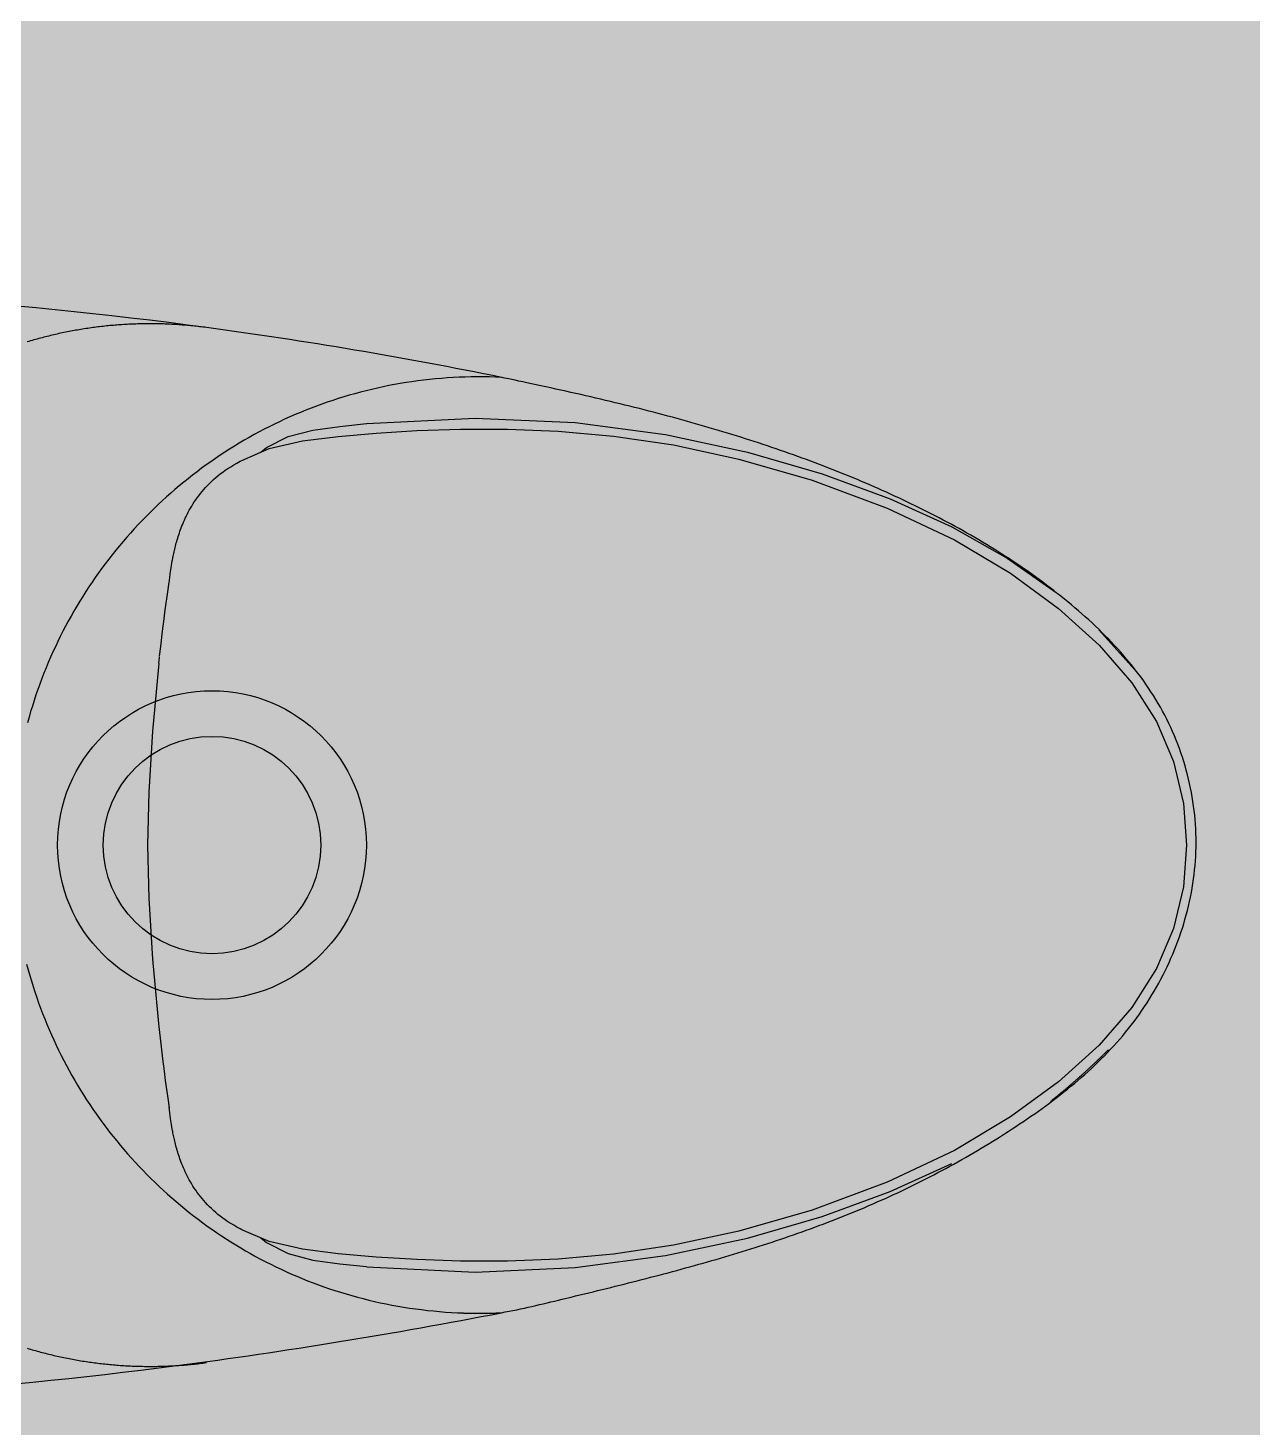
# Model space of a CAD drawing. Extents: x -523 to 13143, y -735 to 8898.
# Drawn here: x 443 to 992, y 1114 to 1742 of the extents above; entities that cross this region are included whole.
import ezdxf

# ---------------------------------------------------------------- set-up
doc = ezdxf.new("R2010")
doc.units = 0
doc.layers.get('0').update_dxf_attribs({"color": 231, "linetype": 'CONTINUOUS'})
doc.layers.add('A-EQPM', color=127, linetype='CONTINUOUS')
doc.layers.add('A-PATT', color=252, linetype='CONTINUOUS')

# ---------------------------------------------------------------- blocks, each defined once
blk = doc.blocks.new('S1_BONCAU_I1')
blk.add_line((-96.52, 692.81), (-78.58, 708.95))
at = {"flags": 128}
for points in [[(-117.67, 275.72), (-119.96, 276.03), (-121.45, 276.23), (-122.67, 276.41), (-123.53, 276.54), (-124.44, 276.68), (-125.39, 276.84), (-126.39, 277.01), (-127.43, 277.19), (-127.96, 277.29), (-128.51, 277.39), (-129.07, 277.5), (-129.65, 277.62), (-130.23, 277.74), (-130.84, 277.87), (-131.46, 278), (-132.1, 278.14), (-132.76, 278.3), (-133.42, 278.46), (-134.1, 278.63), (-134.8, 278.81), (-135.5, 278.99), (-136.22, 279.19), (-136.95, 279.4), (-137.69, 279.62), (-138.43, 279.85), (-139.2, 280.1), (-139.96, 280.35), (-140.74, 280.62), (-141.53, 280.91), (-142.33, 281.21), (-143.15, 281.53), (-143.98, 281.86), (-144.82, 282.22), (-145.69, 282.59), (-146.56, 282.99), (-147.45, 283.42), (-148.35, 283.86), (-149.26, 284.33), (-150.18, 284.83), (-151.1, 285.35), (-152.03, 285.9), (-152.96, 286.47), (-153.9, 287.07), (-154.83, 287.7), (-155.77, 288.36), (-156.7, 289.05), (-157.63, 289.77), (-158.56, 290.52), (-159.48, 291.3), (-160.4, 292.11), (-161.3, 292.95), (-162.2, 293.83), (-163.08, 294.73), (-163.95, 295.67), (-164.81, 296.65), (-165.65, 297.66), (-166.48, 298.71), (-167.31, 299.8), (-168.12, 300.94), (-168.92, 302.14), (-169.71, 303.39), (-170.51, 304.72), (-171.31, 306.09), (-172.14, 307.57), (-172.57, 308.36), (-177.82, 320.69), (-181.26, 335.56), (-183.29, 351.58), (-184.77, 368.68), (-185.93, 386.94), (-186.6, 406.51), (-186.6, 427.57), (-185.67, 450.32), (-183.44, 475.06), (-179.46, 501.97), (-173.16, 531.36), (-163.72, 564.2), (-151.18, 597.86), (-136.93, 627.98), (-121.92, 653.22), (-106.12, 674.74), (-89.73, 692.89), (-72.81, 707.57), (-55.41, 718.65), (-37.43, 726.29), (-18.71, 730.73), (0, 732.12), (18.71, 730.73), (37.43, 726.29), (55.41, 718.65), (72.81, 707.57), (89.73, 692.89), (106.12, 674.74), (121.92, 653.22), (136.93, 627.98), (151.18, 597.86), (163.72, 564.2), (173.16, 531.36), (179.46, 501.97), (183.44, 475.06), (185.67, 450.32), (186.59, 427.57), (186.59, 406.51), (185.92, 386.94), (184.77, 368.68), (183.29, 351.58), (181.26, 335.56), (177.82, 320.69), (172.57, 308.36), (172.13, 307.57), (171.31, 306.09), (170.51, 304.72), (169.71, 303.39), (168.92, 302.14), (168.12, 300.94), (167.3, 299.8), (166.48, 298.71), (165.65, 297.66), (164.81, 296.65), (163.95, 295.67), (163.08, 294.73), (162.2, 293.83), (161.3, 292.95), (160.39, 292.11), (159.48, 291.3), (158.56, 290.52), (157.63, 289.77), (156.7, 289.05), (155.76, 288.36), (154.83, 287.7), (153.89, 287.07), (152.96, 286.47), (152.03, 285.9), (151.1, 285.35), (150.18, 284.83), (149.26, 284.33), (148.35, 283.86), (147.45, 283.42), (146.56, 282.99), (145.68, 282.59), (144.82, 282.22), (143.98, 281.86), (143.15, 281.53), (142.33, 281.21), (141.53, 280.91), (140.74, 280.62), (139.96, 280.35), (139.19, 280.1), (138.43, 279.85), (137.68, 279.62), (136.94, 279.4), (136.22, 279.19), (135.5, 278.99), (134.79, 278.81), (134.1, 278.63), (133.42, 278.46), (132.75, 278.3), (132.1, 278.14), (131.46, 278), (130.84, 277.87), (130.23, 277.74), (129.65, 277.62), (129.07, 277.5), (128.51, 277.39), (127.96, 277.29), (127.43, 277.19), (126.39, 277.01), (125.39, 276.84), (124.44, 276.68), (123.53, 276.54), (122.67, 276.41), (121.45, 276.23), (119.96, 276.03), (117.67, 275.72)], [(-189.1, 364.5), (-191.5, 413.02), (-189.52, 457.82), (-184.15, 498.37), (-176.28, 535.2), (-166.53, 568.68), (-155.35, 599.16), (-142.78, 626.8), (-128.76, 651.65), (-113.29, 673.66)], [(189.1, 364.5), (191.5, 413.02), (189.51, 457.82), (184.15, 498.37), (176.28, 535.2), (166.53, 568.68), (155.35, 599.16), (142.78, 626.8)], [(-176.23, 316.97), (-178.33, 319.49), (-183.25, 329.16), (-186.14, 340.27), (-187.82, 352.35), (-189.08, 364.25)], [(176.23, 316.97), (178.33, 319.49), (183.25, 329.16), (186.14, 340.27), (187.82, 352.35), (189.08, 364.25)], [(-84.81, 271.51), (-89.08, 272.01), (-95.88, 272.82), (-101.46, 273.51), (-105.57, 274.04), (-110.49, 274.7), (-113.52, 275.12), (-117.91, 275.75)], [(-81.67, 271.22), (-82.82, 271.33), (-83.92, 271.43), (-84.44, 271.47)], [(-81.5, 271.2), (-80, 271.04), (-51.14, 268.25), (-23.79, 266.61), (0, 266.12), (23.78, 266.61), (51.13, 268.25), (80, 271.04), (81.5, 271.2), (89.08, 272.01), (95.88, 272.82), (101.46, 273.51), (105.57, 274.04), (110.49, 274.7), (113.52, 275.12), (117.91, 275.75)]]:
    blk.add_lwpolyline(points, dxfattribs=at)
for points in [[(203.66, 452.06, 0), (203.18, 454.05, 0), (202.71, 456.04, 0), (202.23, 458.03, 0), (201.76, 460.01, 0), (201.28, 462, 0), (200.8, 463.98, 0), (200.32, 465.97, 0), (199.83, 467.95, 0), (199.35, 469.93, 0), (198.86, 471.92, 0), (198.37, 473.9, 0), (197.88, 475.88, 0), (197.39, 477.86, 0), (196.9, 479.84, 0), (196.4, 481.81, 0), (195.9, 483.79, 0), (195.4, 485.77, 0), (194.9, 487.74, 0), (194.39, 489.72, 0), (193.88, 491.69, 0), (193.37, 493.66, 0), (192.85, 495.63, 0), (192.33, 497.6, 0), (191.81, 499.56, 0), (191.28, 501.53, 0), (190.75, 503.5, 0), (190.22, 505.46, 0), (189.69, 507.42, 0), (189.15, 509.38, 0), (188.6, 511.34, 0), (188.05, 513.29, 0), (187.5, 515.25, 0), (186.95, 517.2, 0), (186.39, 519.15, 0), (185.82, 521.1, 0), (185.25, 523.05, 0), (184.68, 524.99, 0), (184.1, 526.94, 0), (183.52, 528.88, 0), (182.93, 530.82, 0), (182.34, 532.75, 0), (181.74, 534.69, 0), (181.13, 536.62, 0), (180.53, 538.55, 0), (179.91, 540.48, 0), (179.29, 542.41, 0), (178.67, 544.33, 0), (178.04, 546.25, 0), (177.4, 548.17, 0), (176.76, 550.09, 0), (176.11, 552, 0), (175.45, 553.91, 0), (174.79, 555.82, 0), (174.12, 557.73, 0), (173.45, 559.63, 0), (172.77, 561.53, 0), (172.08, 563.43, 0), (171.39, 565.32, 0), (170.69, 567.21, 0), (169.98, 569.1, 0), (169.26, 570.99, 0), (168.54, 572.87, 0), (167.81, 574.75, 0), (167.07, 576.63, 0), (166.33, 578.5, 0), (165.58, 580.37, 0), (164.82, 582.24, 0), (164.05, 584.1, 0), (163.27, 585.96, 0), (162.49, 587.82, 0), (161.7, 589.67, 0), (160.9, 591.52, 0), (160.09, 593.37, 0), (159.27, 595.21, 0), (158.45, 597.05, 0), (157.61, 598.88, 0), (156.77, 600.72, 0), (155.92, 602.54, 0), (155.06, 604.37, 0), (154.19, 606.19, 0), (153.31, 608.01, 0), (152.42, 609.82, 0), (151.53, 611.63, 0), (150.62, 613.43, 0), (149.71, 615.23, 0), (148.78, 617.03, 0), (147.85, 618.82, 0), (146.91, 620.61, 0), (145.96, 622.4, 0), (145, 624.18, 0), (144.03, 625.96, 0), (143.05, 627.73, 0), (142.07, 629.5, 0), (141.07, 631.27, 0), (140.07, 633.03, 0), (139.05, 634.78, 0), (138.03, 636.54, 0), (137, 638.29, 0), (135.96, 640.03, 0), (134.92, 641.77, 0), (133.86, 643.51, 0), (132.79, 645.24, 0), (131.72, 646.97, 0), (130.64, 648.7, 0), (129.55, 650.42, 0), (128.45, 652.13, 0), (127.34, 653.84, 0), (126.22, 655.55, 0), (125.1, 657.25, 0), (123.96, 658.95, 0), (122.81, 660.64, 0), (121.66, 662.32, 0), (120.49, 664, 0), (119.31, 665.66, 0), (118.12, 667.32, 0), (116.92, 668.98, 0), (115.71, 670.62, 0), (114.49, 672.25, 0), (113.25, 673.87, 0), (112, 675.48, 0), (110.74, 677.09, 0), (109.47, 678.67, 0), (108.18, 680.25, 0), (106.88, 681.82, 0), (105.56, 683.37, 0), (104.23, 684.91, 0), (102.89, 686.43, 0), (101.53, 687.94, 0), (100.15, 689.44, 0), (98.76, 690.92, 0), (97.35, 692.38, 0), (95.93, 693.83, 0), (94.49, 695.26, 0), (93.03, 696.67, 0), (91.56, 698.07, 0), (90.07, 699.45, 0), (88.56, 700.81, 0), (87.03, 702.15, 0), (85.49, 703.47, 0), (83.93, 704.77, 0), (82.34, 706.05, 0), (80.74, 707.31, 0), (79.12, 708.54, 0), (77.48, 709.76, 0), (75.82, 710.95, 0), (74.14, 712.12, 0), (72.44, 713.27, 0), (70.73, 714.39, 0), (68.99, 715.49, 0), (67.24, 716.57, 0), (65.47, 717.62, 0), (63.69, 718.64, 0), (61.89, 719.64, 0), (60.07, 720.62, 0), (58.24, 721.57, 0), (56.4, 722.49, 0), (54.54, 723.39, 0), (52.67, 724.26, 0), (50.78, 725.1, 0), (48.89, 725.92, 0), (46.98, 726.71, 0), (45.06, 727.47, 0), (43.13, 728.2, 0), (41.19, 728.9, 0), (39.23, 729.57, 0), (37.27, 730.22, 0), (35.3, 730.83, 0), (33.32, 731.41, 0), (31.34, 731.97, 0), (29.34, 732.49, 0), (27.34, 732.98, 0), (25.33, 733.44, 0), (23.32, 733.87, 0), (21.3, 734.26, 0), (19.27, 734.63, 0), (17.24, 734.96, 0), (15.21, 735.26, 0), (13.17, 735.52, 0), (11.13, 735.75, 0), (9.09, 735.95, 0), (7.04, 736.11, 0), (4.99, 736.23, 0), (2.94, 736.32, 0), (0.89, 736.38, 0), (-1.16, 736.4, 0), (-3.21, 736.38, 0), (-5.26, 736.33, 0), (-7.31, 736.24, 0), (-9.36, 736.12, 0), (-11.4, 735.96, 0), (-13.44, 735.77, 0), (-15.48, 735.54, 0), (-17.51, 735.28, 0), (-19.54, 734.99, 0), (-21.57, 734.66, 0), (-23.58, 734.29, 0), (-25.6, 733.9, 0), (-27.6, 733.47, 0), (-29.6, 733.01, 0), (-31.58, 732.51, 0), (-33.56, 731.99, 0), (-35.53, 731.43, 0), (-37.49, 730.84, 0), (-39.44, 730.22, 0), (-41.38, 729.56, 0), (-43.31, 728.88, 0), (-45.22, 728.16, 0), (-47.12, 727.42, 0), (-49.01, 726.64, 0), (-50.88, 725.83, 0), (-52.74, 725, 0), (-54.59, 724.13, 0), (-56.42, 723.24, 0), (-58.23, 722.31, 0), (-60.02, 721.36, 0), (-61.8, 720.37, 0), (-63.56, 719.36, 0), (-65.3, 718.32, 0), (-67.03, 717.26, 0), (-68.74, 716.16, 0), (-70.43, 715.05, 0), (-72.11, 713.9, 0), (-73.77, 712.74, 0), (-75.41, 711.55, 0), (-77.04, 710.33, 0), (-78.65, 709.1, 0), (-80.25, 707.84, 0), (-81.83, 706.56, 0), (-83.39, 705.25, 0), (-84.94, 703.93, 0), (-86.47, 702.59, 0), (-87.99, 701.23, 0), (-89.5, 699.85, 0), (-90.99, 698.46, 0), (-92.46, 697.04, 0), (-93.92, 695.61, 0), (-95.37, 694.16, 0), (-96.8, 692.7, 0), (-98.22, 691.22, 0), (-99.62, 689.73, 0), (-101.01, 688.22, 0), (-102.38, 686.7, 0), (-103.75, 685.17, 0), (-105.09, 683.63, 0), (-106.43, 682.07, 0), (-107.75, 680.51, 0), (-109.06, 678.93, 0), (-110.36, 677.35, 0), (-111.64, 675.75, 0), (-112.91, 674.15, 0), (-114.17, 672.54, 0), (-115.42, 670.92, 0), (-116.65, 669.29, 0), (-117.87, 667.66, 0), (-119.08, 666.02, 0), (-120.28, 664.37, 0), (-121.47, 662.72, 0), (-122.64, 661.05, 0), (-123.8, 659.39, 0), (-124.95, 657.71, 0), (-126.09, 656.03, 0), (-127.22, 654.34, 0), (-128.34, 652.65, 0), (-129.45, 650.95, 0), (-130.55, 649.24, 0), (-131.63, 647.52, 0), (-132.71, 645.81, 0), (-133.77, 644.08, 0), (-134.83, 642.35, 0), (-135.87, 640.61, 0), (-136.91, 638.87, 0), (-137.93, 637.12, 0), (-138.95, 635.37, 0), (-139.96, 633.61, 0), (-140.95, 631.85, 0), (-141.94, 630.08, 0), (-142.91, 628.3, 0), (-143.88, 626.53, 0), (-144.84, 624.74, 0), (-145.79, 622.96, 0), (-146.74, 621.16, 0), (-147.67, 619.37, 0), (-148.59, 617.56, 0), (-149.51, 615.76, 0), (-150.42, 613.95, 0), (-151.32, 612.13, 0), (-152.21, 610.32, 0), (-153.09, 608.49, 0), (-153.97, 606.67, 0), (-154.84, 604.84, 0), (-155.7, 603.01, 0), (-156.55, 601.17, 0), (-157.4, 599.33, 0), (-158.24, 597.49, 0), (-159.07, 595.64, 0), (-159.89, 593.79, 0), (-160.71, 591.93, 0), (-161.52, 590.08, 0), (-162.32, 588.21, 0), (-163.12, 586.35, 0), (-163.91, 584.47, 0), (-164.69, 582.6, 0), (-165.47, 580.72, 0), (-166.24, 578.84, 0), (-167, 576.95, 0), (-167.75, 575.06, 0), (-168.51, 573.16, 0), (-169.25, 571.26, 0), (-169.99, 569.35, 0), (-170.72, 567.44, 0), (-171.44, 565.53, 0), (-172.16, 563.61, 0), (-172.88, 561.69, 0), (-173.58, 559.76, 0), (-174.29, 557.82, 0), (-174.98, 555.88, 0), (-175.67, 553.94, 0), (-176.36, 551.99, 0), (-177.04, 550.04, 0), (-177.71, 548.08, 0), (-178.38, 546.12, 0), (-179.04, 544.15, 0), (-179.7, 542.17, 0), (-180.35, 540.19, 0), (-181, 538.21, 0), (-181.64, 536.22, 0), (-182.28, 534.22, 0), (-182.91, 532.22, 0), (-183.54, 530.21, 0), (-184.16, 528.2, 0), (-184.78, 526.18, 0), (-185.4, 524.16, 0), (-186.01, 522.13, 0), (-186.61, 520.09, 0), (-187.21, 518.05, 0), (-187.81, 516, 0), (-188.4, 513.95, 0), (-188.99, 511.89, 0), (-189.57, 509.82, 0), (-190.15, 507.75, 0), (-190.73, 505.67, 0), (-191.3, 503.59, 0), (-191.87, 501.5, 0), (-192.44, 499.4, 0), (-193, 497.3, 0), (-193.55, 495.18, 0), (-194.11, 493.07, 0), (-194.66, 490.94, 0), (-195.21, 488.81, 0), (-195.75, 486.68, 0), (-196.29, 484.53, 0), (-196.83, 482.38, 0), (-197.36, 480.22, 0), (-197.89, 478.06, 0), (-198.42, 475.88, 0), (-198.95, 473.71, 0), (-199.47, 471.52, 0), (-199.99, 469.33, 0), (-200.51, 467.13, 0), (-201.02, 464.92, 0), (-201.53, 462.7, 0), (-202.04, 460.48, 0), (-202.55, 458.25, 0), (-203.06, 456.01, 0), (-203.56, 453.77, 0), (-204.06, 451.52, 0), (-204.56, 449.25, 0), (-205.06, 446.99, 0), (-205.54, 444.75, 0), (-206.02, 442.54, 0), (-206.49, 440.38, 0), (-206.94, 438.28, 0), (-207.36, 436.28, 0), (-207.77, 434.38, 0), (-208.14, 432.61, 0), (-208.49, 430.98, 0), (-208.8, 429.5, 0), (-209.07, 428.2, 0), (-209.3, 427.1, 0), (-209.49, 426.22, 0), (-209.62, 425.56, 0), (-209.71, 425.15, 0), (-209.74, 425.01, 0)], [(115.01, 671.05, 0), (114.84, 671.27, 0), (114.67, 671.49, 0), (114.5, 671.7, 0), (114.33, 671.91, 0), (114.15, 672.13, 0), (113.98, 672.34, 0), (113.81, 672.56, 0), (113.64, 672.77, 0), (113.46, 672.99, 0), (113.29, 673.2, 0), (113.12, 673.41, 0), (112.94, 673.63, 0), (112.77, 673.84, 0), (112.6, 674.05, 0), (112.42, 674.27, 0), (112.25, 674.48, 0), (112.08, 674.69, 0), (111.9, 674.91, 0), (111.73, 675.12, 0), (111.55, 675.33, 0), (111.38, 675.54, 0), (111.2, 675.75, 0), (111.03, 675.97, 0), (110.85, 676.18, 0), (110.68, 676.39, 0), (110.5, 676.6, 0), (110.32, 676.81, 0), (110.15, 677.02, 0), (109.97, 677.23, 0), (109.8, 677.45, 0), (109.62, 677.65, 0), (109.44, 677.87, 0), (109.26, 678.08, 0), (109.09, 678.29, 0), (108.91, 678.5, 0), (108.73, 678.71, 0), (108.55, 678.91, 0), (108.37, 679.12, 0), (108.2, 679.33, 0), (108.02, 679.54, 0), (107.84, 679.75, 0), (107.66, 679.96, 0), (107.48, 680.17, 0), (107.3, 680.38, 0), (107.12, 680.59, 0), (106.94, 680.79, 0), (106.76, 681, 0), (106.58, 681.21, 0), (106.4, 681.42, 0), (106.22, 681.62, 0), (106.04, 681.83, 0), (105.86, 682.04, 0), (105.68, 682.25, 0), (105.5, 682.45, 0), (105.32, 682.66, 0), (105.13, 682.87, 0), (104.95, 683.07, 0), (104.77, 683.28, 0), (104.59, 683.48, 0), (104.41, 683.69, 0), (104.22, 683.89, 0), (104.04, 684.1, 0), (103.86, 684.3, 0), (103.67, 684.51, 0), (103.49, 684.72, 0), (103.31, 684.92, 0), (103.12, 685.12, 0), (102.94, 685.33, 0), (102.76, 685.53, 0), (102.57, 685.74, 0), (102.39, 685.94, 0), (102.2, 686.14, 0), (102.02, 686.35, 0), (101.83, 686.55, 0), (101.65, 686.75, 0), (101.46, 686.96, 0), (101.28, 687.16, 0), (101.09, 687.36, 0), (100.91, 687.57, 0), (100.72, 687.77, 0), (100.53, 687.97, 0), (100.35, 688.17, 0), (100.16, 688.37, 0), (99.97, 688.58, 0), (99.79, 688.78, 0), (99.6, 688.98, 0), (99.41, 689.18, 0), (99.22, 689.38, 0), (99.04, 689.58, 0), (98.85, 689.78, 0), (98.66, 689.98, 0), (98.47, 690.18, 0), (98.28, 690.38, 0), (98.09, 690.58, 0), (97.9, 690.78, 0), (97.72, 690.98, 0), (97.53, 691.18, 0), (97.34, 691.38, 0), (97.15, 691.58, 0), (96.96, 691.78, 0), (96.77, 691.98, 0), (96.58, 692.18, 0), (96.39, 692.38, 0), (96.2, 692.57, 0), (96.01, 692.77, 0), (95.81, 692.97, 0), (95.62, 693.17, 0), (95.43, 693.37, 0), (95.24, 693.56, 0), (95.05, 693.76, 0), (94.86, 693.96, 0), (94.67, 694.15, 0), (94.47, 694.35, 0), (94.28, 694.55, 0), (94.09, 694.74, 0), (93.9, 694.94, 0), (93.7, 695.13, 0), (93.51, 695.33, 0), (93.32, 695.53, 0), (93.12, 695.72, 0), (92.93, 695.92, 0), (92.74, 696.11, 0), (92.54, 696.31, 0), (92.35, 696.5, 0), (92.15, 696.7, 0), (91.96, 696.89, 0), (91.76, 697.09, 0)], [(-209.77, 424.86, 0), (-209.88, 422.13, 0), (-209.96, 419.4, 0), (-210, 416.68, 0), (-210, 413.97, 0), (-209.97, 411.26, 0), (-209.91, 408.56, 0), (-209.81, 405.88, 0), (-209.68, 403.19, 0), (-209.52, 400.52, 0), (-209.32, 397.86, 0), (-209.09, 395.2, 0), (-208.83, 392.55, 0), (-208.53, 389.91, 0), (-208.2, 387.29, 0), (-207.84, 384.67, 0), (-207.44, 382.06, 0), (-207.01, 379.46, 0), (-206.56, 376.87, 0), (-206.07, 374.29, 0), (-205.54, 371.72, 0), (-204.99, 369.17, 0), (-204.41, 366.62, 0), (-203.79, 364.09, 0), (-203.15, 361.56, 0), (-202.47, 359.05, 0), (-201.76, 356.56, 0), (-201.03, 354.07, 0), (-200.26, 351.6, 0), (-199.46, 349.13, 0), (-198.64, 346.69, 0), (-197.78, 344.25, 0), (-196.9, 341.83, 0), (-195.98, 339.42, 0), (-195.04, 337.03, 0), (-194.07, 334.65, 0), (-193.07, 332.28, 0), (-192.04, 329.93, 0), (-190.99, 327.59, 0), (-189.91, 325.27, 0), (-188.8, 322.96, 0), (-187.66, 320.67, 0), (-186.5, 318.39, 0), (-185.31, 316.13, 0), (-184.09, 313.89, 0), (-182.84, 311.66, 0), (-181.57, 309.45, 0), (-180.28, 307.25, 0), (-178.96, 305.08, 0), (-177.61, 302.92, 0), (-176.23, 300.77, 0), (-174.83, 298.65, 0), (-173.41, 296.54, 0), (-171.96, 294.45, 0), (-170.49, 292.38, 0), (-168.99, 290.32, 0), (-167.47, 288.29, 0), (-165.92, 286.27, 0), (-164.35, 284.27, 0), (-162.76, 282.3, 0), (-161.14, 280.34, 0), (-159.5, 278.4, 0), (-157.84, 276.48, 0), (-156.15, 274.58, 0), (-154.44, 272.71, 0), (-152.71, 270.85, 0), (-150.96, 269.01, 0), (-149.18, 267.2, 0), (-147.38, 265.4, 0), (-145.56, 263.63, 0), (-143.72, 261.88, 0), (-141.86, 260.15, 0), (-139.98, 258.45, 0), (-138.07, 256.76, 0), (-136.15, 255.1, 0), (-134.2, 253.46, 0), (-132.24, 251.85, 0), (-130.25, 250.26, 0), (-128.25, 248.69, 0), (-126.22, 247.14, 0), (-124.18, 245.62, 0), (-122.11, 244.13, 0), (-120.03, 242.65, 0), (-117.93, 241.21, 0), (-115.81, 239.78, 0), (-113.67, 238.38, 0), (-111.51, 237.01, 0), (-109.34, 235.67, 0), (-107.14, 234.34, 0), (-104.94, 233.05, 0), (-102.71, 231.78, 0), (-100.46, 230.54, 0), (-98.2, 229.32, 0), (-95.92, 228.13, 0), (-93.63, 226.97, 0), (-91.31, 225.84, 0), (-88.99, 224.73, 0), (-86.64, 223.65, 0), (-84.28, 222.6, 0), (-81.91, 221.57, 0), (-79.51, 220.58, 0), (-77.11, 219.61, 0), (-74.69, 218.67, 0), (-72.25, 217.76, 0), (-69.8, 216.88, 0), (-67.33, 216.03, 0), (-64.85, 215.21, 0), (-62.36, 214.42, 0), (-59.85, 213.66, 0), (-57.33, 212.93, 0), (-54.8, 212.23, 0)], [(209.77, 405.15, 0), (209.78, 405.3, 0), (209.78, 405.46, 0), (209.79, 405.61, 0), (209.8, 405.77, 0), (209.8, 405.92, 0), (209.81, 406.08, 0), (209.82, 406.23, 0), (209.82, 406.39, 0), (209.83, 406.54, 0), (209.84, 406.7, 0), (209.84, 406.85, 0), (209.85, 407.01, 0), (209.85, 407.16, 0), (209.86, 407.32, 0), (209.86, 407.47, 0), (209.87, 407.63, 0), (209.88, 407.78, 0), (209.88, 407.94, 0), (209.88, 408.1, 0), (209.89, 408.25, 0), (209.9, 408.4, 0), (209.9, 408.56, 0), (209.91, 408.71, 0), (209.91, 408.87, 0), (209.91, 409.03, 0), (209.92, 409.18, 0), (209.92, 409.34, 0), (209.93, 409.49, 0), (209.93, 409.65, 0), (209.93, 409.8, 0), (209.94, 409.96, 0), (209.94, 410.11, 0), (209.94, 410.27, 0), (209.95, 410.42, 0), (209.95, 410.58, 0), (209.96, 410.73, 0), (209.96, 410.89, 0), (209.96, 411.04, 0), (209.96, 411.2, 0), (209.97, 411.35, 0), (209.97, 411.51, 0), (209.97, 411.66, 0), (209.97, 411.82, 0), (209.98, 411.98, 0), (209.98, 412.13, 0), (209.98, 412.29, 0), (209.98, 412.44, 0), (209.99, 412.6, 0), (209.99, 412.75, 0), (209.99, 412.91, 0), (209.99, 413.06, 0), (209.99, 413.22, 0), (209.99, 413.37, 0), (209.99, 413.53, 0), (209.99, 413.68, 0), (210, 413.84, 0), (210, 413.99, 0), (210, 414.15, 0), (210, 414.3, 0), (210, 414.46, 0), (210, 414.61, 0), (210, 414.77, 0), (210, 414.93, 0), (210, 415.08, 0), (210, 415.24, 0), (210, 415.39, 0), (210, 415.55, 0), (210, 415.7, 0), (210, 415.86, 0), (210, 416.01, 0), (210, 416.17, 0), (209.99, 416.32, 0), (209.99, 416.48, 0), (209.99, 416.63, 0), (209.99, 416.79, 0), (209.99, 416.94, 0), (209.99, 417.1, 0), (209.99, 417.25, 0), (209.99, 417.41, 0), (209.98, 417.56, 0), (209.98, 417.72, 0), (209.98, 417.88, 0), (209.98, 418.03, 0), (209.97, 418.19, 0), (209.97, 418.34, 0), (209.97, 418.5, 0), (209.97, 418.65, 0), (209.96, 418.81, 0), (209.96, 418.96, 0), (209.96, 419.12, 0), (209.96, 419.27, 0), (209.95, 419.43, 0), (209.95, 419.58, 0), (209.94, 419.74, 0), (209.94, 419.89, 0), (209.94, 420.05, 0), (209.93, 420.2, 0), (209.93, 420.36, 0), (209.93, 420.51, 0), (209.92, 420.67, 0), (209.92, 420.82, 0), (209.91, 420.98, 0), (209.91, 421.13, 0), (209.91, 421.29, 0), (209.9, 421.44, 0), (209.9, 421.6, 0), (209.89, 421.76, 0), (209.88, 421.91, 0), (209.88, 422.07, 0), (209.88, 422.22, 0), (209.87, 422.38, 0), (209.86, 422.53, 0), (209.86, 422.69, 0), (209.85, 422.84, 0), (209.85, 423, 0), (209.84, 423.15, 0), (209.84, 423.31, 0), (209.83, 423.46, 0), (209.82, 423.62, 0), (209.82, 423.77, 0), (209.81, 423.93, 0), (209.8, 424.08, 0), (209.8, 424.24, 0), (209.79, 424.39, 0), (209.78, 424.55, 0), (209.78, 424.7, 0), (209.77, 424.86, 0)], [(53.44, 211.86, 0), (55.95, 212.53, 0), (58.45, 213.24, 0), (60.93, 213.98, 0), (63.41, 214.75, 0), (65.87, 215.54, 0), (68.32, 216.37, 0), (70.75, 217.22, 0), (73.17, 218.11, 0), (75.58, 219.02, 0), (77.98, 219.96, 0), (80.36, 220.93, 0), (82.72, 221.93, 0), (85.07, 222.96, 0), (87.41, 224.01, 0), (89.73, 225.09, 0), (92.04, 226.2, 0), (94.33, 227.34, 0), (96.61, 228.51, 0), (98.87, 229.7, 0), (101.11, 230.91, 0), (103.34, 232.16, 0), (105.55, 233.43, 0), (107.75, 234.73, 0), (109.92, 236.05, 0), (112.09, 237.4, 0), (114.23, 238.77, 0), (116.36, 240.17, 0), (118.46, 241.59, 0), (120.55, 243.04, 0), (122.63, 244.51, 0), (124.68, 246.01, 0), (126.71, 247.53, 0), (128.73, 249.08, 0), (130.73, 250.65, 0), (132.71, 252.25, 0), (134.66, 253.86, 0), (136.6, 255.5, 0), (138.52, 257.17, 0), (140.42, 258.85, 0), (142.29, 260.56, 0), (144.15, 262.29, 0), (145.99, 264.05, 0), (147.8, 265.82, 0), (149.6, 267.62, 0), (151.37, 269.44, 0), (153.12, 271.28, 0), (154.85, 273.14, 0), (156.56, 275.03, 0), (158.24, 276.93, 0), (159.9, 278.86, 0), (161.54, 280.8, 0), (163.15, 282.77, 0), (164.75, 284.75, 0), (166.31, 286.76, 0), (167.86, 288.78, 0), (169.38, 290.83, 0), (170.88, 292.89, 0), (172.35, 294.97, 0), (173.8, 297.07, 0), (175.22, 299.19, 0), (176.62, 301.33, 0), (177.99, 303.49, 0), (179.34, 305.67, 0), (180.66, 307.86, 0), (181.95, 310.07, 0), (183.22, 312.3, 0), (184.47, 314.54, 0), (185.68, 316.8, 0), (186.87, 319.08, 0), (188.03, 321.38, 0), (189.17, 323.69, 0), (190.28, 326.02, 0), (191.35, 328.36, 0), (192.41, 330.72, 0), (193.43, 333.1, 0), (194.43, 335.49, 0), (195.39, 337.89, 0), (196.33, 340.32, 0), (197.24, 342.75, 0), (198.12, 345.2, 0), (198.97, 347.67, 0), (199.79, 350.15, 0), (200.58, 352.64, 0), (201.34, 355.15, 0), (202.07, 357.67, 0), (202.77, 360.2, 0), (203.44, 362.75, 0), (204.08, 365.31, 0), (204.68, 367.89, 0), (205.26, 370.47, 0), (205.8, 373.07, 0), (206.31, 375.68, 0), (206.79, 378.3, 0), (207.24, 380.94, 0), (207.65, 383.58, 0), (208.03, 386.24, 0), (208.38, 388.91, 0), (208.7, 391.59, 0), (208.98, 394.28, 0), (209.23, 396.98, 0), (209.44, 399.69, 0), (209.62, 402.42, 0), (209.77, 405.15, 0)], [(-232.13, 292.51, 0), (-232.23, 291.74, 0), (-232.33, 290.96, 0), (-232.43, 290.19, 0), (-232.52, 289.42, 0), (-232.61, 288.65, 0), (-232.7, 287.87, 0), (-232.78, 287.1, 0), (-232.86, 286.33, 0), (-232.94, 285.55, 0), (-233.01, 284.78, 0), (-233.08, 284.01, 0), (-233.15, 283.23, 0), (-233.21, 282.46, 0), (-233.27, 281.68, 0), (-233.33, 280.91, 0), (-233.38, 280.14, 0), (-233.44, 279.36, 0), (-233.49, 278.59, 0), (-233.53, 277.81, 0), (-233.57, 277.04, 0), (-233.61, 276.26, 0), (-233.65, 275.49, 0), (-233.68, 274.72, 0), (-233.71, 273.94, 0), (-233.73, 273.17, 0), (-233.76, 272.39, 0), (-233.78, 271.62, 0), (-233.79, 270.85, 0), (-233.81, 270.07, 0), (-233.82, 269.3, 0), (-233.82, 268.52, 0), (-233.83, 267.75, 0), (-233.83, 266.98, 0), (-233.83, 266.2, 0), (-233.82, 265.43, 0), (-233.81, 264.65, 0), (-233.8, 263.88, 0), (-233.79, 263.11, 0), (-233.77, 262.33, 0), (-233.75, 261.56, 0), (-233.72, 260.79, 0), (-233.69, 260.01, 0), (-233.66, 259.24, 0), (-233.63, 258.47, 0), (-233.59, 257.7, 0), (-233.55, 256.93, 0), (-233.51, 256.15, 0), (-233.46, 255.38, 0), (-233.41, 254.61, 0), (-233.36, 253.84, 0), (-233.31, 253.07, 0), (-233.25, 252.3, 0), (-233.19, 251.53, 0), (-233.12, 250.76, 0), (-233.05, 249.99, 0), (-232.98, 249.22, 0), (-232.91, 248.45, 0), (-232.83, 247.69, 0), (-232.75, 246.92, 0), (-232.66, 246.15, 0), (-232.58, 245.38, 0), (-232.49, 244.61, 0), (-232.39, 243.85, 0), (-232.3, 243.08, 0), (-232.2, 242.31, 0), (-232.09, 241.55, 0), (-231.99, 240.78, 0), (-231.88, 240.02, 0), (-231.77, 239.26, 0), (-231.65, 238.49, 0), (-231.53, 237.73, 0), (-231.41, 236.97, 0), (-231.29, 236.2, 0), (-231.16, 235.44, 0), (-231.03, 234.68, 0), (-230.9, 233.92, 0), (-230.76, 233.16, 0), (-230.62, 232.4, 0), (-230.48, 231.64, 0), (-230.33, 230.88, 0), (-230.18, 230.12, 0), (-230.03, 229.36, 0), (-229.88, 228.61, 0), (-229.72, 227.85, 0), (-229.56, 227.09, 0), (-229.39, 226.34, 0), (-229.22, 225.58, 0), (-229.05, 224.83, 0), (-228.88, 224.08, 0), (-228.7, 223.32, 0), (-228.52, 222.57, 0), (-228.34, 221.82, 0), (-228.15, 221.07, 0), (-227.96, 220.32, 0), (-227.77, 219.57, 0), (-227.58, 218.82, 0), (-227.38, 218.07, 0), (-227.18, 217.32, 0), (-226.97, 216.58, 0), (-226.76, 215.83, 0), (-226.55, 215.09, 0), (-226.34, 214.34, 0), (-226.12, 213.6, 0), (-225.9, 212.85, 0), (-225.68, 212.11, 0)], [(225.68, 212.11, 0), (225.9, 212.85, 0), (226.12, 213.6, 0), (226.34, 214.34, 0), (226.55, 215.09, 0), (226.76, 215.83, 0), (226.97, 216.58, 0), (227.18, 217.32, 0), (227.38, 218.07, 0), (227.58, 218.82, 0), (227.77, 219.57, 0), (227.96, 220.32, 0), (228.15, 221.07, 0), (228.34, 221.82, 0), (228.52, 222.57, 0), (228.7, 223.32, 0), (228.88, 224.08, 0), (229.05, 224.83, 0), (229.22, 225.58, 0), (229.39, 226.34, 0), (229.56, 227.09, 0), (229.72, 227.85, 0), (229.88, 228.61, 0), (230.03, 229.36, 0), (230.18, 230.12, 0), (230.33, 230.88, 0), (230.48, 231.64, 0), (230.62, 232.4, 0), (230.76, 233.16, 0), (230.9, 233.92, 0), (231.03, 234.68, 0), (231.16, 235.44, 0), (231.29, 236.2, 0), (231.41, 236.97, 0), (231.53, 237.73, 0), (231.65, 238.49, 0), (231.77, 239.26, 0), (231.88, 240.02, 0), (231.99, 240.78, 0), (232.09, 241.55, 0), (232.2, 242.31, 0), (232.3, 243.08, 0), (232.39, 243.85, 0), (232.49, 244.61, 0), (232.57, 245.38, 0), (232.66, 246.15, 0), (232.75, 246.92, 0), (232.83, 247.69, 0), (232.9, 248.45, 0), (232.98, 249.22, 0), (233.05, 249.99, 0), (233.12, 250.76, 0), (233.18, 251.53, 0), (233.25, 252.3, 0), (233.3, 253.07, 0), (233.36, 253.84, 0), (233.41, 254.61, 0), (233.46, 255.38, 0), (233.51, 256.15, 0), (233.55, 256.93, 0), (233.59, 257.7, 0), (233.63, 258.47, 0), (233.66, 259.24, 0), (233.69, 260.01, 0), (233.72, 260.79, 0), (233.75, 261.56, 0), (233.77, 262.33, 0), (233.78, 263.11, 0), (233.8, 263.88, 0), (233.81, 264.65, 0), (233.82, 265.43, 0), (233.82, 266.2, 0), (233.83, 266.98, 0), (233.83, 267.75, 0), (233.82, 268.52, 0), (233.82, 269.3, 0), (233.81, 270.07, 0), (233.79, 270.85, 0), (233.78, 271.62, 0), (233.76, 272.39, 0), (233.73, 273.17, 0), (233.71, 273.94, 0), (233.68, 274.72, 0), (233.65, 275.49, 0), (233.61, 276.26, 0), (233.57, 277.04, 0), (233.53, 277.81, 0), (233.48, 278.59, 0), (233.44, 279.36, 0), (233.38, 280.14, 0), (233.33, 280.91, 0), (233.27, 281.68, 0), (233.21, 282.46, 0), (233.15, 283.23, 0), (233.08, 284.01, 0), (233.01, 284.78, 0), (232.94, 285.55, 0), (232.86, 286.33, 0), (232.78, 287.1, 0), (232.7, 287.87, 0), (232.61, 288.65, 0), (232.52, 289.42, 0), (232.43, 290.19, 0), (232.33, 290.96, 0), (232.23, 291.74, 0), (232.13, 292.51, 0)]]:
    blk.add_polyline3d(points)
for radius in [69.25, 48.75]:
    blk.add_circle((0, 295), radius)
for centre, radius, start, end in [((-262.81, 333.05), 481.41, 10.9931, 14.31372), ((1748.47, 25.93), 1998.46, 168.48086, 172.33443), ((-2151.69, -33.88), 2405.6, 7.47988, 10.9931), ((1749.72, 25.71), 1999.73, 172.33283, 180.16526), ((-1696.99, 25.82), 1947, 359.82704, 7.47988)]:
    blk.add_arc(centre, radius, start, end)
blk = doc.blocks.new('*U114')
at = {"layer": 'A-PATT', "color": 254, "linetype": 'CONTINUOUS', "extrusion": (0, 0, -1)}
for points in [[(-218.36, 1831.11), (-8493.36, 1126.47), (-218.36, 1126.47)], [(-218.36, 1831.11), (-8493.36, 1831.11), (-8493.36, 1126.47)], [(-218.36, 1126.47), (-2043.36, -3.89), (-218.36, -3.89)], [(-218.36, 1126.47), (-2038.02, 1126.47), (-2043.36, -3.89)]]:
    blk.add_solid(points, dxfattribs=at)

msp = doc.modelspace()

# ---------------------------------------------------------------- block references
at = {"layer": 'A-EQPM', "rotation": 270}
msp.add_blockref('S1_BONCAU_I1', (230.34, 1375.93), dxfattribs=at)
at = {"layer": 'A-PATT', "color": 254, "linetype": 'CONTINUOUS'}
msp.add_blockref('*U114', (0, 0), dxfattribs=at)

doc.saveas('drawing.dxf')
